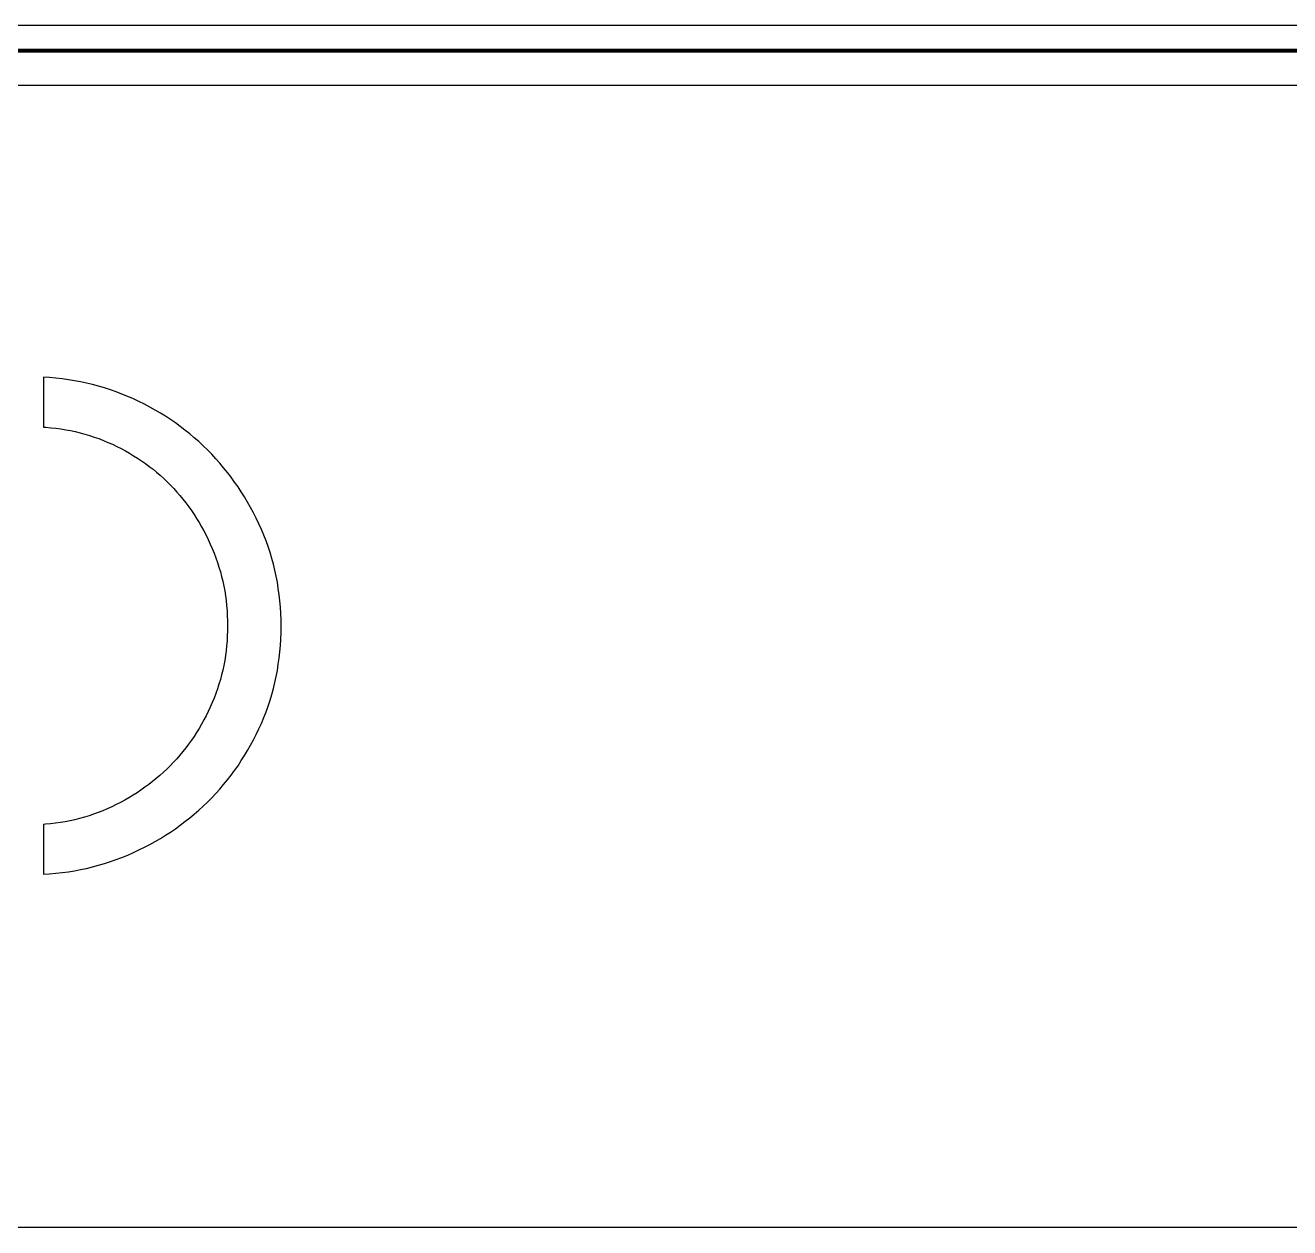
# Model space of a CAD drawing. Header units: millimetres. Extents: x 153 to 4750, y 92 to 3343.
# Drawn here: x 1860.6 to 1965.8, y 1818.6 to 1918.6 of the extents above; entities that cross this region are included whole.
import ezdxf

# ---------------------------------------------------------------- set-up
doc = ezdxf.new("R2010")
doc.units = ezdxf.units.MM

msp = doc.modelspace()

# ---------------------------------------------------------------- linework, layer by layer
for p, q in [((1763.38, 1918.62), (2181.38, 1918.62)), ((2145.06, 1916.6), (1799.7, 1916.6)), ((1799.8, 1916.55), (2144.96, 1916.55)), ((1799.97, 1916.48), (2144.79, 1916.48)), ((2144.57, 1916.37), (1800.2, 1916.37)), ((1972.38, 1913.62), (1802.46, 1913.62)), ((1862.62, 1889.31), (1862.1, 1889.34)), ((1862.1, 1889.34), (1862.1, 1885.2)), ((1863.14, 1889.27), (1862.62, 1889.31)), ((1863.66, 1889.21), (1863.14, 1889.27)), ((1864.18, 1889.14), (1863.66, 1889.21)), ((1864.69, 1889.06), (1864.18, 1889.14)), ((1865.2, 1888.97), (1864.69, 1889.06)), ((1865.7, 1888.86), (1865.2, 1888.97)), ((1866.2, 1888.74), (1865.7, 1888.86)), ((1866.7, 1888.61), (1866.2, 1888.74)), ((1867.19, 1888.46), (1866.7, 1888.61)), ((1867.68, 1888.3), (1867.19, 1888.46)), ((1868.16, 1888.13), (1867.68, 1888.3)), ((1868.64, 1887.95), (1868.16, 1888.13)), ((1869.12, 1887.75), (1868.64, 1887.95)), ((1869.59, 1887.54), (1869.12, 1887.75)), ((1870.05, 1887.33), (1869.59, 1887.54)), ((1870.51, 1887.1), (1870.05, 1887.33)), ((1870.95, 1886.87), (1870.51, 1887.1)), ((1871.39, 1886.62), (1870.95, 1886.87)), ((1871.83, 1886.37), (1871.39, 1886.62)), ((1872.25, 1886.1), (1871.83, 1886.37)), ((1872.67, 1885.83), (1872.25, 1886.1)), ((1873.08, 1885.55), (1872.67, 1885.83)), ((1873.49, 1885.25), (1873.08, 1885.55)), ((1862.1, 1885.2), (1862.3, 1885.19)), ((1862.3, 1885.19), (1862.72, 1885.15)), ((1862.72, 1885.15), (1863.14, 1885.11)), ((1863.14, 1885.11), (1863.55, 1885.05)), ((1863.55, 1885.05), (1863.96, 1884.98)), ((1863.96, 1884.98), (1864.36, 1884.91)), ((1864.36, 1884.91), (1864.76, 1884.82)), ((1864.76, 1884.82), (1865.16, 1884.72)), ((1865.16, 1884.72), (1865.56, 1884.62)), ((1865.56, 1884.62), (1865.95, 1884.5)), ((1865.95, 1884.5), (1866.33, 1884.37)), ((1873.88, 1884.95), (1873.49, 1885.25)), ((1874.27, 1884.64), (1873.88, 1884.95)), ((1874.65, 1884.32), (1874.27, 1884.64)), ((1866.33, 1884.37), (1866.72, 1884.24)), ((1866.72, 1884.24), (1867.1, 1884.09)), ((1867.1, 1884.09), (1867.47, 1883.93)), ((1867.47, 1883.93), (1867.84, 1883.77)), ((1867.84, 1883.77), (1868.21, 1883.59)), ((1868.21, 1883.59), (1868.57, 1883.41)), ((1868.57, 1883.41), (1868.92, 1883.22)), ((1875.02, 1883.99), (1874.65, 1884.32)), ((1875.39, 1883.65), (1875.02, 1883.99)), ((1875.75, 1883.3), (1875.39, 1883.65)), ((1868.92, 1883.22), (1869.27, 1883.03)), ((1869.27, 1883.03), (1869.61, 1882.82)), ((1869.61, 1882.82), (1869.94, 1882.61)), ((1869.94, 1882.61), (1870.27, 1882.39)), ((1870.27, 1882.39), (1870.59, 1882.17)), ((1876.1, 1882.94), (1875.75, 1883.3)), ((1876.44, 1882.57), (1876.1, 1882.94)), ((1876.77, 1882.2), (1876.44, 1882.57)), ((1870.59, 1882.17), (1870.91, 1881.93)), ((1870.91, 1881.93), (1871.22, 1881.69)), ((1871.22, 1881.69), (1871.52, 1881.45)), ((1871.52, 1881.45), (1871.82, 1881.19)), ((1877.09, 1881.82), (1876.77, 1882.2)), ((1877.41, 1881.43), (1877.09, 1881.82)), ((1877.71, 1881.04), (1877.41, 1881.43)), ((1871.82, 1881.19), (1872.11, 1880.93)), ((1872.11, 1880.93), (1872.39, 1880.66)), ((1872.39, 1880.66), (1872.67, 1880.38)), ((1872.67, 1880.38), (1872.94, 1880.09)), ((1878, 1880.63), (1877.71, 1881.04)), ((1878.29, 1880.23), (1878, 1880.63)), ((1872.94, 1880.09), (1873.21, 1879.8)), ((1873.21, 1879.8), (1873.46, 1879.51)), ((1873.46, 1879.51), (1873.71, 1879.2)), ((1873.71, 1879.2), (1873.96, 1878.89)), ((1878.56, 1879.81), (1878.29, 1880.23)), ((1878.83, 1879.39), (1878.56, 1879.81)), ((1879.09, 1878.95), (1878.83, 1879.39)), ((1873.96, 1878.89), (1874.19, 1878.58)), ((1874.19, 1878.58), (1874.42, 1878.26)), ((1874.42, 1878.26), (1874.64, 1877.93)), ((1879.33, 1878.52), (1879.09, 1878.95)), ((1879.57, 1878.07), (1879.33, 1878.52)), ((1874.64, 1877.93), (1874.85, 1877.6)), ((1874.85, 1877.6), (1875.06, 1877.26)), ((1875.06, 1877.26), (1875.26, 1876.91)), ((1879.8, 1877.62), (1879.57, 1878.07)), ((1880.02, 1877.16), (1879.8, 1877.62)), ((1880.23, 1876.69), (1880.02, 1877.16)), ((1875.26, 1876.91), (1875.45, 1876.56)), ((1875.45, 1876.56), (1875.64, 1876.21)), ((1875.64, 1876.21), (1875.81, 1875.84)), ((1880.43, 1876.22), (1880.23, 1876.69)), ((1880.62, 1875.74), (1880.43, 1876.22)), ((1875.81, 1875.84), (1875.98, 1875.47)), ((1875.98, 1875.47), (1876.15, 1875.1)), ((1876.15, 1875.1), (1876.3, 1874.72)), ((1880.79, 1875.26), (1880.62, 1875.74)), ((1880.95, 1874.77), (1880.79, 1875.26)), ((1876.3, 1874.72), (1876.45, 1874.34)), ((1876.45, 1874.34), (1876.58, 1873.95)), ((1876.58, 1873.95), (1876.7, 1873.56)), ((1881.1, 1874.28), (1880.95, 1874.77)), ((1881.23, 1873.79), (1881.1, 1874.28)), ((1876.7, 1873.56), (1876.82, 1873.17)), ((1876.82, 1873.17), (1876.92, 1872.78)), ((1881.36, 1873.29), (1881.23, 1873.79)), ((1881.46, 1872.79), (1881.36, 1873.29)), ((1876.92, 1872.78), (1877.02, 1872.38)), ((1877.02, 1872.38), (1877.1, 1871.98)), ((1877.1, 1871.98), (1877.18, 1871.58)), ((1881.56, 1872.29), (1881.46, 1872.79)), ((1881.64, 1871.78), (1881.56, 1872.29)), ((1877.18, 1871.58), (1877.24, 1871.17)), ((1877.24, 1871.17), (1877.3, 1870.77)), ((1877.3, 1870.77), (1877.34, 1870.35)), ((1881.72, 1871.26), (1881.64, 1871.78)), ((1881.77, 1870.74), (1881.72, 1871.26)), ((1877.34, 1870.35), (1877.38, 1869.94)), ((1877.38, 1869.94), (1877.4, 1869.52)), ((1881.82, 1870.22), (1881.77, 1870.74)), ((1881.85, 1869.69), (1881.82, 1870.22)), ((1877.4, 1869.52), (1877.41, 1869.1)), ((1877.41, 1869.1), (1877.42, 1868.68)), ((1877.42, 1868.68), (1877.41, 1868.26)), ((1881.87, 1869.16), (1881.85, 1869.69)), ((1881.88, 1868.63), (1881.87, 1869.16)), ((1877.4, 1867.84), (1877.38, 1867.42)), ((1877.41, 1868.26), (1877.4, 1867.84)), ((1881.85, 1867.56), (1881.87, 1868.09)), ((1881.87, 1868.09), (1881.88, 1868.63)), ((1877.3, 1866.6), (1877.24, 1866.19)), ((1877.34, 1867.01), (1877.3, 1866.6)), ((1877.38, 1867.42), (1877.34, 1867.01)), ((1881.77, 1866.51), (1881.82, 1867.03)), ((1881.82, 1867.03), (1881.85, 1867.56)), ((1877.18, 1865.79), (1877.1, 1865.38)), ((1877.24, 1866.19), (1877.18, 1865.79)), ((1881.64, 1865.48), (1881.72, 1865.99)), ((1881.72, 1865.99), (1881.77, 1866.51)), ((1876.92, 1864.59), (1876.82, 1864.2)), ((1877.02, 1864.99), (1876.92, 1864.59)), ((1877.1, 1865.38), (1877.02, 1864.99)), ((1881.36, 1863.96), (1881.46, 1864.46)), ((1881.46, 1864.46), (1881.56, 1864.97)), ((1881.56, 1864.97), (1881.64, 1865.48)), ((1876.58, 1863.43), (1876.45, 1863.04)), ((1876.7, 1863.81), (1876.58, 1863.43)), ((1876.82, 1864.2), (1876.7, 1863.81)), ((1881.1, 1862.97), (1881.23, 1863.46)), ((1881.23, 1863.46), (1881.36, 1863.96)), ((1876.3, 1862.66), (1876.15, 1862.29)), ((1876.45, 1863.04), (1876.3, 1862.66)), ((1880.79, 1861.99), (1880.95, 1862.48)), ((1880.95, 1862.48), (1881.1, 1862.97)), ((1875.81, 1861.55), (1875.64, 1861.19)), ((1875.98, 1861.92), (1875.81, 1861.55)), ((1876.15, 1862.29), (1875.98, 1861.92)), ((1880.43, 1861.04), (1880.62, 1861.51)), ((1880.62, 1861.51), (1880.79, 1861.99)), ((1875.26, 1860.49), (1875.06, 1860.14)), ((1875.45, 1860.84), (1875.26, 1860.49)), ((1875.64, 1861.19), (1875.45, 1860.84)), ((1880.02, 1860.1), (1880.23, 1860.56)), ((1880.23, 1860.56), (1880.43, 1861.04)), ((1874.63, 1859.48), (1874.41, 1859.15)), ((1874.85, 1859.81), (1874.63, 1859.48)), ((1875.06, 1860.14), (1874.85, 1859.81)), ((1879.57, 1859.19), (1879.8, 1859.64)), ((1879.8, 1859.64), (1880.02, 1860.1)), ((1873.7, 1858.21), (1873.45, 1857.91)), ((1873.94, 1858.52), (1873.7, 1858.21)), ((1874.18, 1858.83), (1873.94, 1858.52)), ((1874.41, 1859.15), (1874.18, 1858.83)), ((1878.83, 1857.88), (1879.09, 1858.31)), ((1879.09, 1858.31), (1879.33, 1858.74)), ((1879.33, 1858.74), (1879.57, 1859.19)), ((1872.92, 1857.32), (1872.65, 1857.04)), ((1873.19, 1857.61), (1872.92, 1857.32)), ((1873.45, 1857.91), (1873.19, 1857.61)), ((1878.29, 1857.04), (1878.56, 1857.46)), ((1878.56, 1857.46), (1878.83, 1857.88)), ((1871.78, 1856.22), (1871.48, 1855.97)), ((1872.08, 1856.49), (1871.78, 1856.22)), ((1872.36, 1856.76), (1872.08, 1856.49)), ((1872.65, 1857.04), (1872.36, 1856.76)), ((1877.41, 1855.85), (1877.71, 1856.24)), ((1877.71, 1856.24), (1878, 1856.64)), ((1878, 1856.64), (1878.29, 1857.04)), ((1870.22, 1855.01), (1869.9, 1854.79)), ((1870.55, 1855.24), (1870.22, 1855.01)), ((1870.87, 1855.48), (1870.55, 1855.24)), ((1871.18, 1855.72), (1870.87, 1855.48)), ((1871.48, 1855.97), (1871.18, 1855.72)), ((1876.44, 1854.72), (1876.77, 1855.09)), ((1876.77, 1855.09), (1877.09, 1855.47)), ((1877.09, 1855.47), (1877.41, 1855.85)), ((1868.52, 1853.98), (1868.16, 1853.8)), ((1868.87, 1854.18), (1868.52, 1853.98)), ((1869.22, 1854.37), (1868.87, 1854.18)), ((1869.56, 1854.58), (1869.22, 1854.37)), ((1869.9, 1854.79), (1869.56, 1854.58)), ((1875.39, 1853.67), (1875.75, 1854.01)), ((1875.75, 1854.01), (1876.1, 1854.36)), ((1876.1, 1854.36), (1876.44, 1854.72)), ((1866.28, 1853), (1865.9, 1852.87)), ((1866.66, 1853.14), (1866.28, 1853)), ((1867.04, 1853.29), (1866.66, 1853.14)), ((1867.42, 1853.46), (1867.04, 1853.29)), ((1867.79, 1853.62), (1867.42, 1853.46)), ((1868.16, 1853.8), (1867.79, 1853.62)), ((1874.27, 1852.69), (1874.65, 1853.01)), ((1874.65, 1853.01), (1875.02, 1853.33)), ((1875.02, 1853.33), (1875.39, 1853.67)), ((1862.29, 1852.18), (1862.1, 1852.16)), ((1862.1, 1852.16), (1862.1, 1848.02)), ((1862.7, 1852.21), (1862.29, 1852.18)), ((1863.11, 1852.26), (1862.7, 1852.21)), ((1863.52, 1852.32), (1863.11, 1852.26)), ((1863.92, 1852.38), (1863.52, 1852.32)), ((1864.32, 1852.46), (1863.92, 1852.38)), ((1864.72, 1852.55), (1864.32, 1852.46)), ((1865.12, 1852.65), (1864.72, 1852.55)), ((1865.51, 1852.76), (1865.12, 1852.65)), ((1865.9, 1852.87), (1865.51, 1852.76)), ((1873.08, 1851.8), (1873.49, 1852.09)), ((1873.49, 1852.09), (1873.88, 1852.39)), ((1873.88, 1852.39), (1874.27, 1852.69)), ((1871.39, 1850.73), (1871.83, 1850.99)), ((1871.83, 1850.99), (1872.25, 1851.25)), ((1872.25, 1851.25), (1872.67, 1851.52)), ((1872.67, 1851.52), (1873.08, 1851.8)), ((1869.12, 1849.61), (1869.59, 1849.82)), ((1869.59, 1849.82), (1870.05, 1850.03)), ((1870.05, 1850.03), (1870.51, 1850.26)), ((1870.51, 1850.26), (1870.95, 1850.49)), ((1870.95, 1850.49), (1871.39, 1850.73)), ((1866.2, 1848.62), (1866.7, 1848.76)), ((1866.7, 1848.76), (1867.19, 1848.9)), ((1867.19, 1848.9), (1867.68, 1849.06)), ((1867.68, 1849.06), (1868.16, 1849.23)), ((1868.16, 1849.23), (1868.64, 1849.41)), ((1868.64, 1849.41), (1869.12, 1849.61)), ((1862.1, 1848.02), (1862.62, 1848.05)), ((1862.62, 1848.05), (1863.14, 1848.09)), ((1863.14, 1848.09), (1863.66, 1848.15)), ((1863.66, 1848.15), (1864.18, 1848.22)), ((1864.18, 1848.22), (1864.69, 1848.3)), ((1864.69, 1848.3), (1865.2, 1848.4)), ((1865.2, 1848.4), (1865.7, 1848.5)), ((1865.7, 1848.5), (1866.2, 1848.62)), ((1972.38, 1818.62), (1777.38, 1818.62))]:
    msp.add_line(p, q)

doc.saveas('drawing.dxf')
